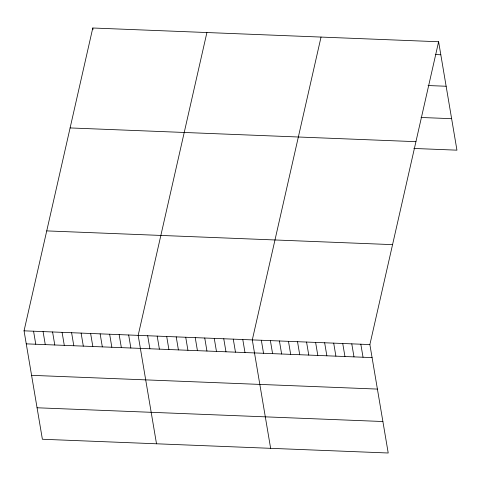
<?xml version="1.0" encoding="UTF-8"?>
<svg xmlns="http://www.w3.org/2000/svg" width="481" height="481" viewBox="0 0 481 481"><rect width="100%" height="100%" fill="white"/><g stroke="black" fill="none" stroke-linecap="round" stroke-linejoin="round"><path stroke-width="0.72" d="M438.612 41.745L369.877 344.57L388.215 453L42.388 439.255L24.05 330.832L92.785 28L438.612 41.745L456.95 150.168L413.816 148.455M206.908 32.534L138.173 335.365L156.511 443.795M321.031 37.073L252.297 339.899L270.635 448.328M435.251 54.545L440.812 54.768M428.048 85.534L446.14 86.249M421.013 117.472L451.623 118.687M70.106 127.934L415.927 141.673M46.735 230.898L392.556 244.637M24.05 330.832L369.877 344.57M26.251 343.855L372.078 357.599M31.578 375.336L377.405 389.081M37.067 407.774L382.888 421.518M360.828 344.21L363.035 357.239M351.785 343.849L353.986 356.878M342.743 343.494L344.943 356.517M333.694 343.133L335.9 356.156M324.651 342.773L326.852 355.802M315.608 342.412L317.809 355.441M306.559 342.057L308.766 355.08M297.517 341.696L299.723 354.719M288.474 341.336L290.674 354.365M279.425 340.975L281.632 354.004M270.382 340.62L272.589 353.643M261.339 340.259L263.54 353.282M242.785 339.52L244.985 352.549M233.273 339.141L235.48 352.17M223.761 338.762L225.968 351.791M214.255 338.39L216.456 351.413M204.744 338.011L206.944 351.034M195.232 337.632L197.438 350.655M185.72 337.253L187.927 350.282M176.214 336.874L178.415 349.903M166.703 336.496L168.903 349.525M157.191 336.123L159.397 349.146M147.685 335.744L149.886 348.767M92.785 28L93.031 29.449M128.661 334.986L130.862 348.016M119.15 334.608L121.356 347.637M109.644 334.229L111.845 347.258M100.132 333.856L102.333 346.879M90.62 333.477L92.827 346.5M81.109 333.099L83.315 346.122M71.603 332.72L73.803 345.749M62.091 332.341L64.292 345.37M52.579 331.962L54.786 344.991M43.068 331.583L45.274 344.612M33.562 331.211L35.762 344.234"/></g></svg>
